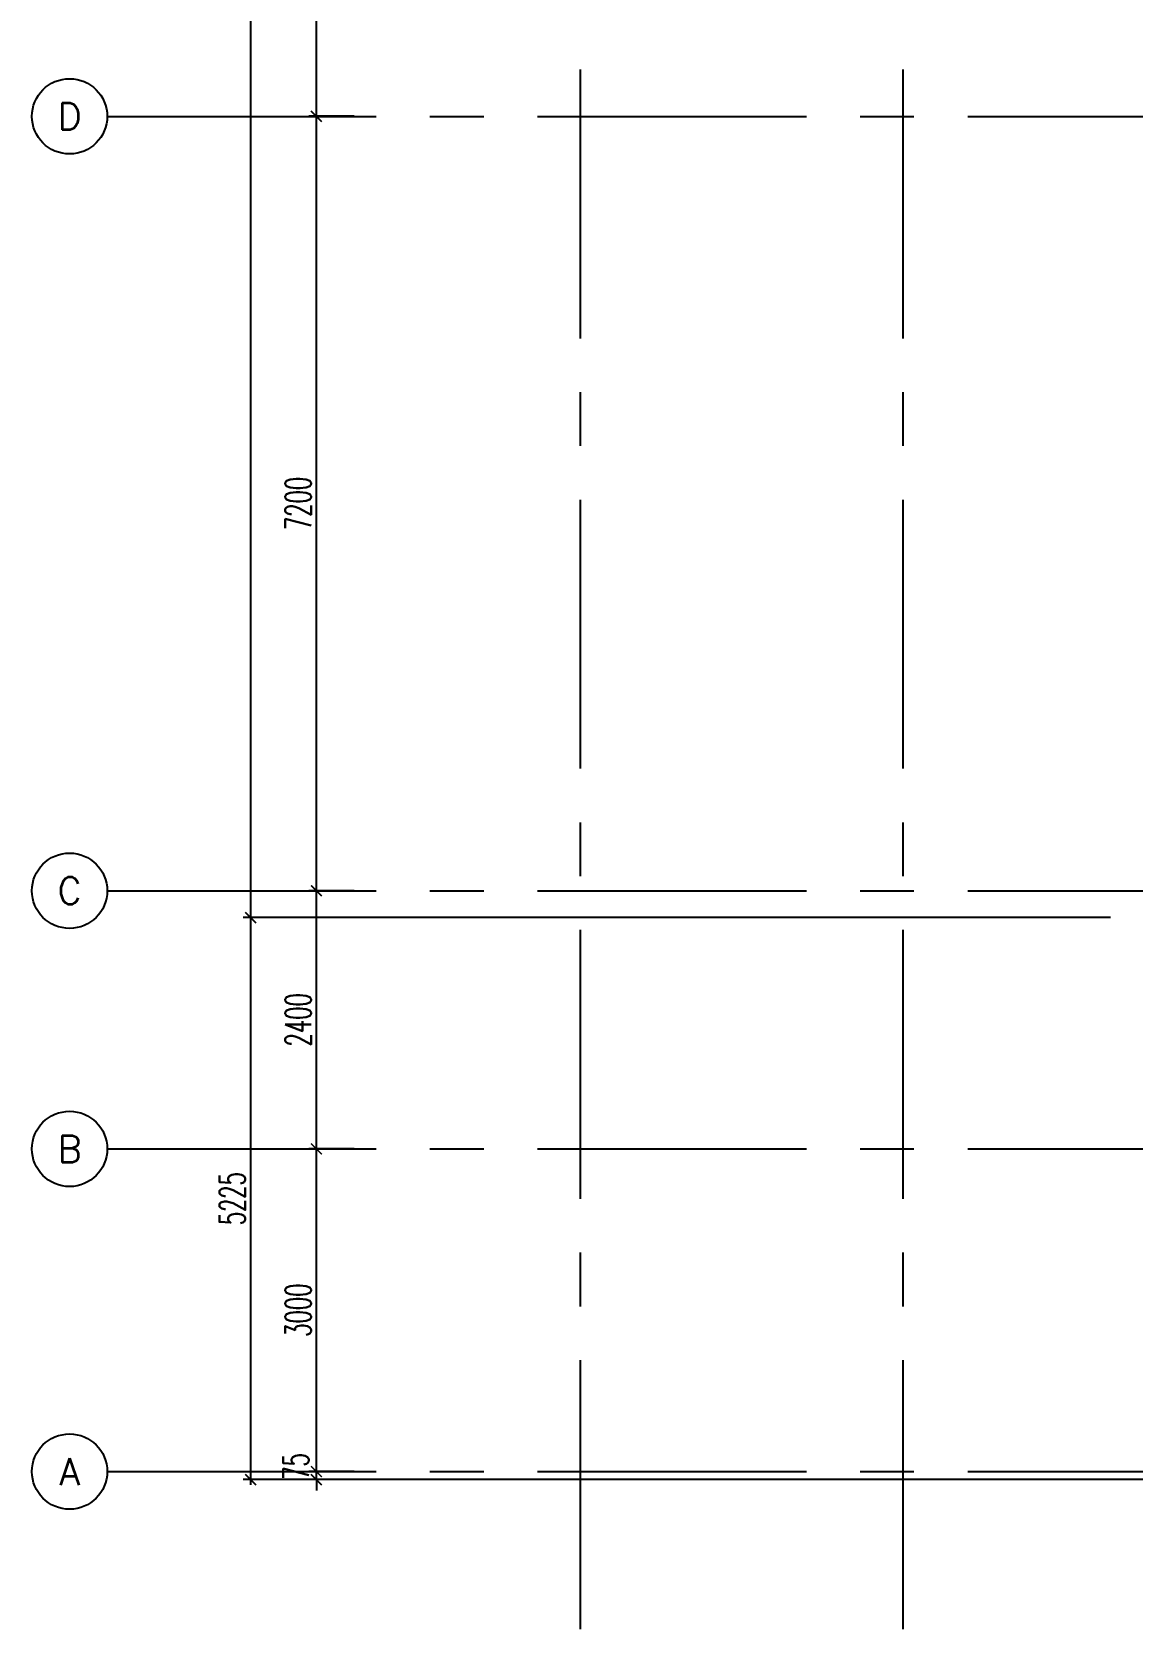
# Model space of a CAD drawing. Extents: x 275967.8 to 276060, y 57291.9 to 57371.4.
# Drawn here: x 275967.84 to 275978.06, y 57291.9 to 57306.75 of the extents above; entities that cross this region are included whole.
import ezdxf
from ezdxf.enums import TextEntityAlignment as Align

# ---------------------------------------------------------------- set-up
doc = ezdxf.new("R2010")
doc.units = 0
doc.header["$MEASUREMENT"] = 0
doc.header["$PDMODE"] = 34
doc.linetypes.add('CENTERX2', pattern=[4, 2.5, -0.5, 0.5, -0.5])
doc.layers.get('0').update_dxf_attribs({"linetype": 'CONTINUOUS'})
doc.layers.get('DEFPOINTS').update_dxf_attribs({"linetype": 'CONTINUOUS'})
for name, color, linetype in [('AX-CR', 2, 'CONTINUOUS'), ('AX-DIM', 4, 'CONTINUOUS'), ('AX-TXT', 2, 'CONTINUOUS'), ('AXES', 11, 'CENTERX2')]:
    doc.layers.add(name, color=color, linetype=linetype)
doc.styles.add('ROMANS', font='ROMANS.shx', dxfattribs={"width": 0.6})
doc.dimstyles.new('STANDARD in', dxfattribs={"dimtxt": 0.24, "dimasz": 0.1, "dimexe": 0.07, "dimexo": 0.05, "dimgap": 0.05, "dimtad": 1, "dimdec": 0, "dimlfac": 1000, "dimzin": 0, "dimdsep": 46, "dimtxsty": 'ROMANS', "dimblk": 'ARCHTICK', "dimcen": 0.05, "dimdle": 0.05, "dimclrd": 4, "dimclre": 4, "dimclrt": 2, "dimadec": 0, "dimazin": 0, "dimtfac": 1, "dimtdec": 0, "dimtmove": 2, "dimatfit": 3, "dimfxl": 0, "dimtolj": 1, "dimtzin": 0, "dimarcsym": 0})

# ---------------------------------------------------------------- blocks, each defined once
blk = doc.blocks.new('AXL')
at = {"layer": 'AX-CR'}
blk.add_circle((-350, 0), 350, dxfattribs=at)
at = {"layer": 'AX-TXT', "style": 'ROMANS'}
blk.add_attdef('AX', text='', height=250, dxfattribs=at).set_placement((-350, 0), align=Align.MIDDLE)
blk = doc.blocks.new('_ARCHTICK')
at = {"color": 0, "linetype": 'ByBlock', "const_width": 0.15}
blk.add_lwpolyline([(-0.5, -0.5), (0.5, 0.5)], dxfattribs=at)
blk = doc.blocks.new('*D633')
at = {"layer": 'AX-DIM', "color": 4, "lineweight": -2, "ltscale": 0.3}
for p, q in [((275977.99, 57357.833), (275969.799, 57357.833)), ((275969.869, 57298.463), (275969.869, 57357.883)), ((275977.863, 57298.513), (275969.799, 57298.513))]:
    blk.add_line(p, q, dxfattribs=at)
at = {"layer": 'DEFPOINTS', "color": 0, "ltscale": 0.3}
for p in [(275969.869, 57357.833), (275978.04, 57357.833), (275977.913, 57298.513)]:
    blk.add_point(p, dxfattribs=at)
at = {"layer": 'AX-DIM', "color": 4, "lineweight": -2, "ltscale": 0.3, "xscale": 0.1, "yscale": 0.1, "zscale": 0.1}
for p, rotation in [((275969.869, 57357.833), 90), ((275969.869, 57298.513), 270)]:
    blk.add_blockref('_ARCHTICK', p, dxfattribs=dict(at, rotation=rotation))
at = {"layer": 'AX-DIM', "color": 2, "ltscale": 0.3, "insert": (275969.699, 57328.173), "char_height": 0.24, "attachment_point": 5, "rotation": 90, "style": 'ROMANS'}
blk.add_mtext('\\A1;59320', dxfattribs=at)
blk = doc.blocks.new('*D621')
at = {"layer": 'AX-DIM', "color": 4, "lineweight": -2, "ltscale": 0.3}
for p, q in [((275970.83, 57309.563), (275970.41, 57309.563)), ((275970.48, 57305.913), (275970.48, 57309.613)), ((275970.83, 57305.963), (275970.41, 57305.963))]:
    blk.add_line(p, q, dxfattribs=at)
at = {"layer": 'DEFPOINTS', "color": 0, "ltscale": 0.3}
for p in [(275970.48, 57309.563), (275970.88, 57309.563), (275970.88, 57305.963)]:
    blk.add_point(p, dxfattribs=at)
at = {"layer": 'AX-DIM', "color": 4, "lineweight": -2, "ltscale": 0.3, "xscale": 0.1, "yscale": 0.1, "zscale": 0.1}
for p, rotation in [((275970.48, 57309.563), 90), ((275970.48, 57305.963), 270)]:
    blk.add_blockref('_ARCHTICK', p, dxfattribs=dict(at, rotation=rotation))
at = {"layer": 'AX-DIM', "color": 2, "ltscale": 0.3, "insert": (275970.31, 57307.763), "char_height": 0.24, "attachment_point": 5, "rotation": 90, "style": 'ROMANS'}
blk.add_mtext('\\A1;3600', dxfattribs=at)
blk = doc.blocks.new('*D620')
at = {"layer": 'AX-DIM', "color": 4, "lineweight": -2, "ltscale": 0.3}
for p, q in [((275970.83, 57305.963), (275970.41, 57305.963)), ((275970.48, 57298.713), (275970.48, 57306.013)), ((275970.83, 57298.763), (275970.41, 57298.763))]:
    blk.add_line(p, q, dxfattribs=at)
at = {"layer": 'DEFPOINTS', "color": 0, "ltscale": 0.3}
for p in [(275970.48, 57305.963), (275970.88, 57305.963), (275970.88, 57298.763)]:
    blk.add_point(p, dxfattribs=at)
at = {"layer": 'AX-DIM', "color": 4, "lineweight": -2, "ltscale": 0.3, "xscale": 0.1, "yscale": 0.1, "zscale": 0.1}
for p, rotation in [((275970.48, 57305.963), 90), ((275970.48, 57298.763), 270)]:
    blk.add_blockref('_ARCHTICK', p, dxfattribs=dict(at, rotation=rotation))
at = {"layer": 'AX-DIM', "color": 2, "ltscale": 0.3, "insert": (275970.31, 57302.363), "char_height": 0.24, "attachment_point": 5, "rotation": 90, "style": 'ROMANS'}
blk.add_mtext('\\A1;7200', dxfattribs=at)
blk = doc.blocks.new('*D619')
at = {"layer": 'AX-DIM', "color": 4, "lineweight": -2, "ltscale": 0.3}
for p, q in [((275970.48, 57296.313), (275970.48, 57298.813)), ((275970.83, 57298.763), (275970.41, 57298.763)), ((275970.83, 57296.363), (275970.41, 57296.363))]:
    blk.add_line(p, q, dxfattribs=at)
at = {"layer": 'DEFPOINTS', "color": 0, "ltscale": 0.3}
for p in [(275970.48, 57298.763), (275970.88, 57298.763), (275970.88, 57296.363)]:
    blk.add_point(p, dxfattribs=at)
at = {"layer": 'AX-DIM', "color": 4, "lineweight": -2, "ltscale": 0.3, "xscale": 0.1, "yscale": 0.1, "zscale": 0.1}
for p, rotation in [((275970.48, 57298.763), 90), ((275970.48, 57296.363), 270)]:
    blk.add_blockref('_ARCHTICK', p, dxfattribs=dict(at, rotation=rotation))
at = {"layer": 'AX-DIM', "color": 2, "ltscale": 0.3, "insert": (275970.31, 57297.563), "char_height": 0.24, "attachment_point": 5, "rotation": 90, "style": 'ROMANS'}
blk.add_mtext('\\A1;2400', dxfattribs=at)
blk = doc.blocks.new('*D618')
at = {"layer": 'AX-DIM', "color": 4, "lineweight": -2, "ltscale": 0.3}
for p, q in [((275970.83, 57296.363), (275970.41, 57296.363)), ((275970.48, 57293.313), (275970.48, 57296.413)), ((275970.83, 57293.363), (275970.41, 57293.363))]:
    blk.add_line(p, q, dxfattribs=at)
at = {"layer": 'DEFPOINTS', "color": 0, "ltscale": 0.3}
for p in [(275970.48, 57296.363), (275970.88, 57296.363), (275970.88, 57293.363)]:
    blk.add_point(p, dxfattribs=at)
at = {"layer": 'AX-DIM', "color": 4, "lineweight": -2, "ltscale": 0.3, "xscale": 0.1, "yscale": 0.1, "zscale": 0.1}
for p, rotation in [((275970.48, 57296.363), 90), ((275970.48, 57293.363), 270)]:
    blk.add_blockref('_ARCHTICK', p, dxfattribs=dict(at, rotation=rotation))
at = {"layer": 'AX-DIM', "color": 2, "ltscale": 0.3, "insert": (275970.31, 57294.863), "char_height": 0.24, "attachment_point": 5, "rotation": 90, "style": 'ROMANS'}
blk.add_mtext('\\A1;3000', dxfattribs=at)
blk = doc.blocks.new('*D655')
at = {"layer": 'AX-DIM', "color": 4, "lineweight": -2, "ltscale": 0.3}
for p, q in [((275970.519, 57298.513), (275969.799, 57298.513)), ((275969.869, 57293.238), (275969.869, 57298.563)), ((275986.445, 57293.288), (275969.799, 57293.288))]:
    blk.add_line(p, q, dxfattribs=at)
at = {"layer": 'DEFPOINTS', "color": 0, "ltscale": 0.3}
for p in [(275969.869, 57298.513), (275970.569, 57298.513), (275986.495, 57293.288)]:
    blk.add_point(p, dxfattribs=at)
at = {"layer": 'AX-DIM', "color": 4, "lineweight": -2, "ltscale": 0.3, "xscale": 0.1, "yscale": 0.1, "zscale": 0.1}
for p, rotation in [((275969.869, 57298.513), 90), ((275969.869, 57293.288), 270)]:
    blk.add_blockref('_ARCHTICK', p, dxfattribs=dict(at, rotation=rotation))
at = {"layer": 'AX-DIM', "color": 2, "ltscale": 0.3, "insert": (275969.699, 57295.9), "char_height": 0.24, "attachment_point": 5, "rotation": 90, "style": 'ROMANS'}
blk.add_mtext('\\A1;5225', dxfattribs=at)
blk = doc.blocks.new('*D654')
at = {"layer": 'AX-DIM', "color": 4, "lineweight": -2, "ltscale": 0.3}
for p, q in [((275970.48, 57293.363), (275970.48, 57293.463)), ((275970.83, 57293.363), (275970.41, 57293.363)), ((275970.48, 57293.288), (275970.48, 57293.363)), ((275970.83, 57293.288), (275970.41, 57293.288)), ((275970.48, 57293.288), (275970.48, 57293.188))]:
    blk.add_line(p, q, dxfattribs=at)
at = {"layer": 'DEFPOINTS', "color": 0, "ltscale": 0.3}
for p in [(275970.48, 57293.363), (275970.88, 57293.363), (275970.88, 57293.288)]:
    blk.add_point(p, dxfattribs=at)
at = {"layer": 'AX-DIM', "color": 4, "lineweight": -2, "ltscale": 0.3, "xscale": 0.1, "yscale": 0.1, "zscale": 0.1}
for p, rotation in [((275970.48, 57293.363), 270), ((275970.48, 57293.288), 90)]:
    blk.add_blockref('_ARCHTICK', p, dxfattribs=dict(at, rotation=rotation))
at = {"layer": 'AX-DIM', "color": 2, "ltscale": 0.3, "insert": (275970.29, 57293.411), "char_height": 0.24, "attachment_point": 5, "rotation": 90, "style": 'ROMANS'}
blk.add_mtext('\\A1;75', dxfattribs=at)

msp = doc.modelspace()

# ---------------------------------------------------------------- linework, layer by layer
at = {"layer": 'AXES'}
for p, q in [((275972.9355, 57291.8986), (275972.9355, 57370.7113)), ((275975.9355, 57291.8986), (275975.9355, 57370.7113)), ((275968.5355, 57305.9629), (276036.5755, 57305.9629)), ((275968.5355, 57298.7629), (276036.5755, 57298.7629)), ((275968.5355, 57296.3629), (276036.5755, 57296.3629)), ((275968.5355, 57293.3629), (276036.5755, 57293.3629))]:
    msp.add_line(p, q, dxfattribs=at)

# ---------------------------------------------------------------- block references
at = {"layer": 'AXES', "xscale": 0.001, "yscale": 0.001, "zscale": 0.001}
for p, values in [((275968.5355, 57305.9629), {'AX': 'D'}), ((275968.5355, 57298.7629), {'AX': 'C'}), ((275968.5355, 57296.3629), {'AX': 'B'}), ((275968.5355, 57293.3629), {'AX': 'A'})]:
    msp.add_blockref('AXL', p, dxfattribs=at).add_auto_attribs(values)

# ---------------------------------------------------------------- dimensions: what is measured, and where the dimension line sits
at = {"layer": 'AX-DIM'}
for base, p1, p2, picture, middle in [((275969.8688, 57357.8329), (275977.9133, 57298.5129), (275978.0403, 57357.8329), '*D633', (275969.6988, 57328.1729)), ((275970.4803, 57309.5629), (275970.8803, 57305.9629), (275970.8803, 57309.5629), '*D621', (275970.3103, 57307.7629)), ((275970.4803, 57305.9629), (275970.8803, 57298.7629), (275970.8803, 57305.9629), '*D620', (275970.3103, 57302.3629)), ((275970.4803, 57298.7629), (275970.8803, 57296.3629), (275970.8803, 57298.7629), '*D619', (275970.3103, 57297.5629)), ((275969.8688, 57298.5129), (275986.4946, 57293.2879), (275970.5688, 57298.5129), '*D655', (275969.6988, 57295.9004)), ((275970.4803, 57296.3629), (275970.8803, 57293.3629), (275970.8803, 57296.3629), '*D618', (275970.3103, 57294.8629))]:
    dim = msp.add_linear_dim(base=base, p1=p1, p2=p2, angle=90, dimstyle='STANDARD in', dxfattribs=at)
    dim.commit()
    dim.dimension.update_dxf_attribs({"geometry": picture, "text_midpoint": middle})
dim = msp.add_linear_dim(base=(275970.4803, 57293.3629), p1=(275970.8803, 57293.2879), p2=(275970.8803, 57293.3629), angle=90, dimstyle='STANDARD in', dxfattribs=at)
dim.commit()
dim.dimension.update_dxf_attribs({"geometry": '*D654', "text_midpoint": (275970.2902, 57293.4106), "dimtype": 160})

doc.saveas('drawing.dxf')
